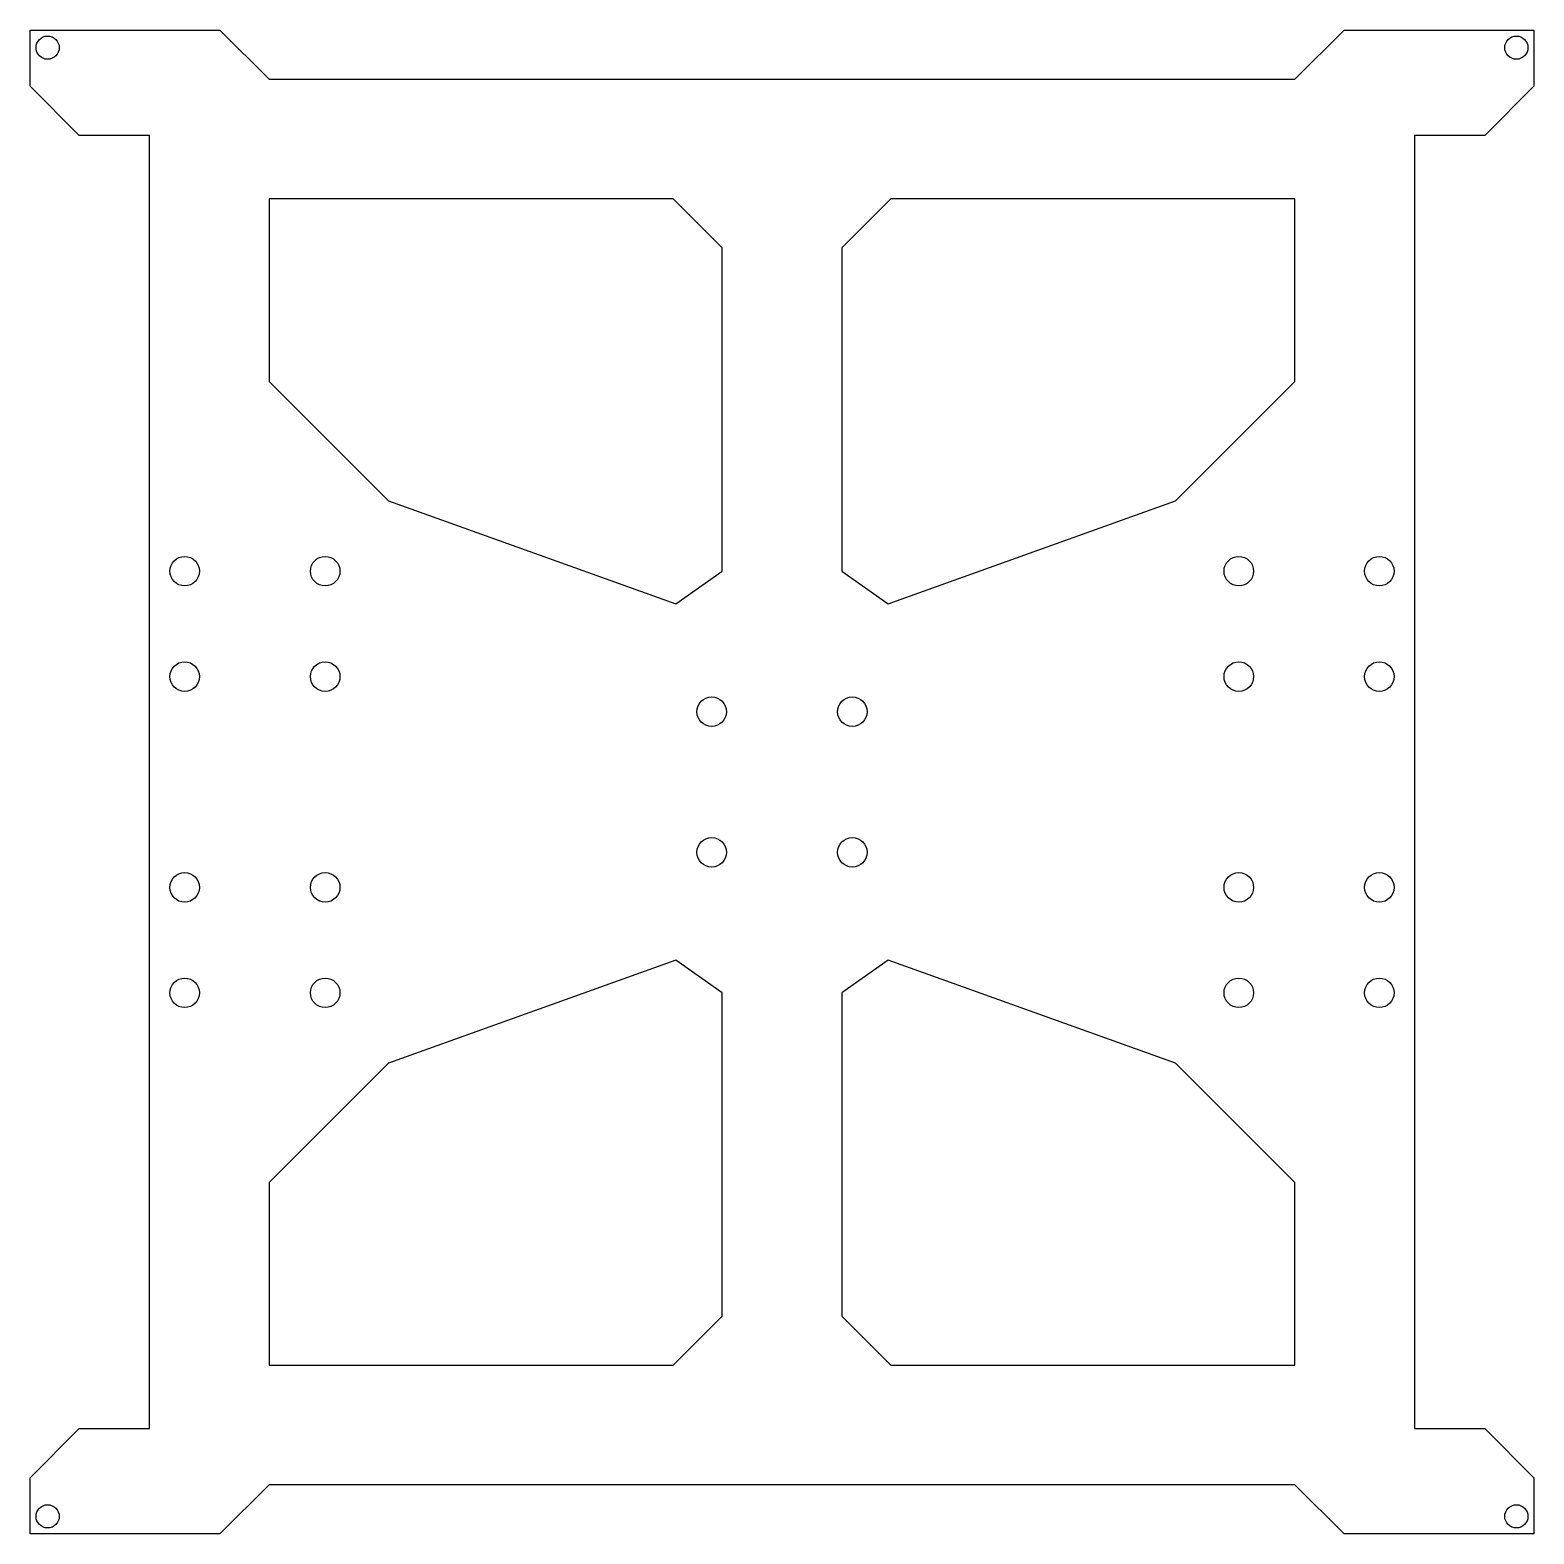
# Model space of a CAD drawing. Header units: millimetres. Extents: x -107 to 107, y -107 to 107.
import ezdxf

# ---------------------------------------------------------------- set-up
doc = ezdxf.new("R2010")
doc.units = ezdxf.units.MM
doc.layers.get('0').update_dxf_attribs({"linetype": 'CONTINUOUS'})

msp = doc.modelspace()

# ---------------------------------------------------------------- linework, layer by layer
for points in [[(-73, 100), (73, 100), (80, 107), (107, 107), (107, 99), (100, 92), (90, 92), (90, -92), (100, -92), (107, -99), (107, -107), (80, -107), (73, -100), (-73, -100), (-80, -107), (-107, -107), (-107, -99), (-100, -92), (-90, -92), (-90, 92), (-100, 92), (-107, 99), (-107, 107), (-80, 107)], [(-15.5, 83), (-73, 83), (-73, 57), (-56, 40), (-15.09, 25.36), (-8.5, 30), (-8.5, 76)], [(73, 57), (73, 83), (15.5, 83), (8.5, 76), (8.5, 30), (15.09, 25.36), (56, 40)], [(-8.5, -76), (-8.5, -30), (-15.09, -25.36), (-56, -40), (-73, -57), (-73, -83), (-15.5, -83)], [(8.5, -30), (8.5, -76), (15.5, -83), (73, -83), (73, -57), (56, -40), (15.09, -25.36)]]:
    msp.add_lwpolyline(points, close=True)
for centre, radius in [((-104.5, 104.5), 1.65), ((104.5, 104.5), 1.65), ((85, 30), 2.1), ((-85, 30), 2.1), ((-65, 30), 2.1), ((65, 30), 2.1), ((-85, 15), 2.1), ((-65, 15), 2.1), ((65, 15), 2.1), ((85, 15), 2.1), ((-10, 10), 2.1), ((10, 10), 2.1), ((-10, -10), 2.1), ((10, -10), 2.1), ((-85, -15), 2.1), ((-65, -15), 2.1), ((65, -15), 2.1), ((85, -15), 2.1), ((-85, -30), 2.1), ((-65, -30), 2.1), ((65, -30), 2.1), ((85, -30), 2.1), ((-104.5, -104.5), 1.65), ((104.5, -104.5), 1.65)]:
    msp.add_circle(centre, radius)

doc.saveas('drawing.dxf')
